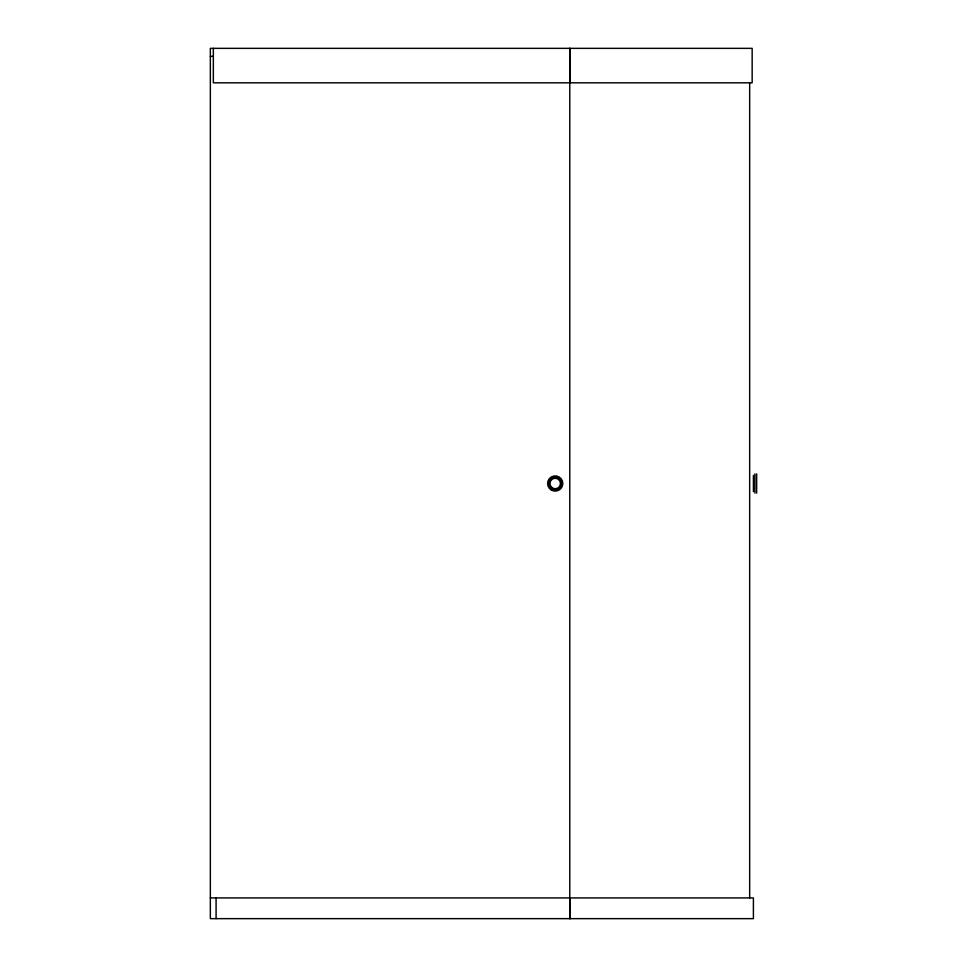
<?xml version="1.0" encoding="UTF-8"?>
<svg xmlns="http://www.w3.org/2000/svg" width="967" height="967" viewBox="0 0 967 967"><rect width="100%" height="100%" fill="white"/><g stroke="black" fill="none" stroke-linecap="round" stroke-linejoin="round"><path stroke-width="1.45" d="M210.347 56.34L213.344 56.34M210.347 897.92L753.402 897.92L753.402 918.65L210.347 918.65L210.347 48.35L752.157 48.35L752.157 82.824L213.344 82.824L213.344 48.35M756.653 473.903L756.653 493.097M754.913 473.903L754.913 493.097M753.414 475.353L753.414 491.647M749.667 82.824L749.667 897.92M569.95 48.35L569.95 82.824M570.022 897.92L570.022 918.65M569.781 48.35L569.781 918.65M216.088 897.92L216.088 918.65M550.67 488.033A6.418 6.418 0 0 0 561.416 485.156A6.418 6.418 0 0 0 553.547 477.299A6.418 6.418 0 0 0 550.67 488.033M551.504 487.211A5.246 5.246 0 0 0 560.28 484.854A5.246 5.246 0 0 0 553.861 478.435A5.246 5.246 0 0 0 551.504 487.211M551.408 490.088A7.603 7.603 0 0 0 562.818 483.5A7.603 7.603 0 0 0 551.408 476.912A7.603 7.603 0 0 0 551.408 490.088"/></g></svg>
